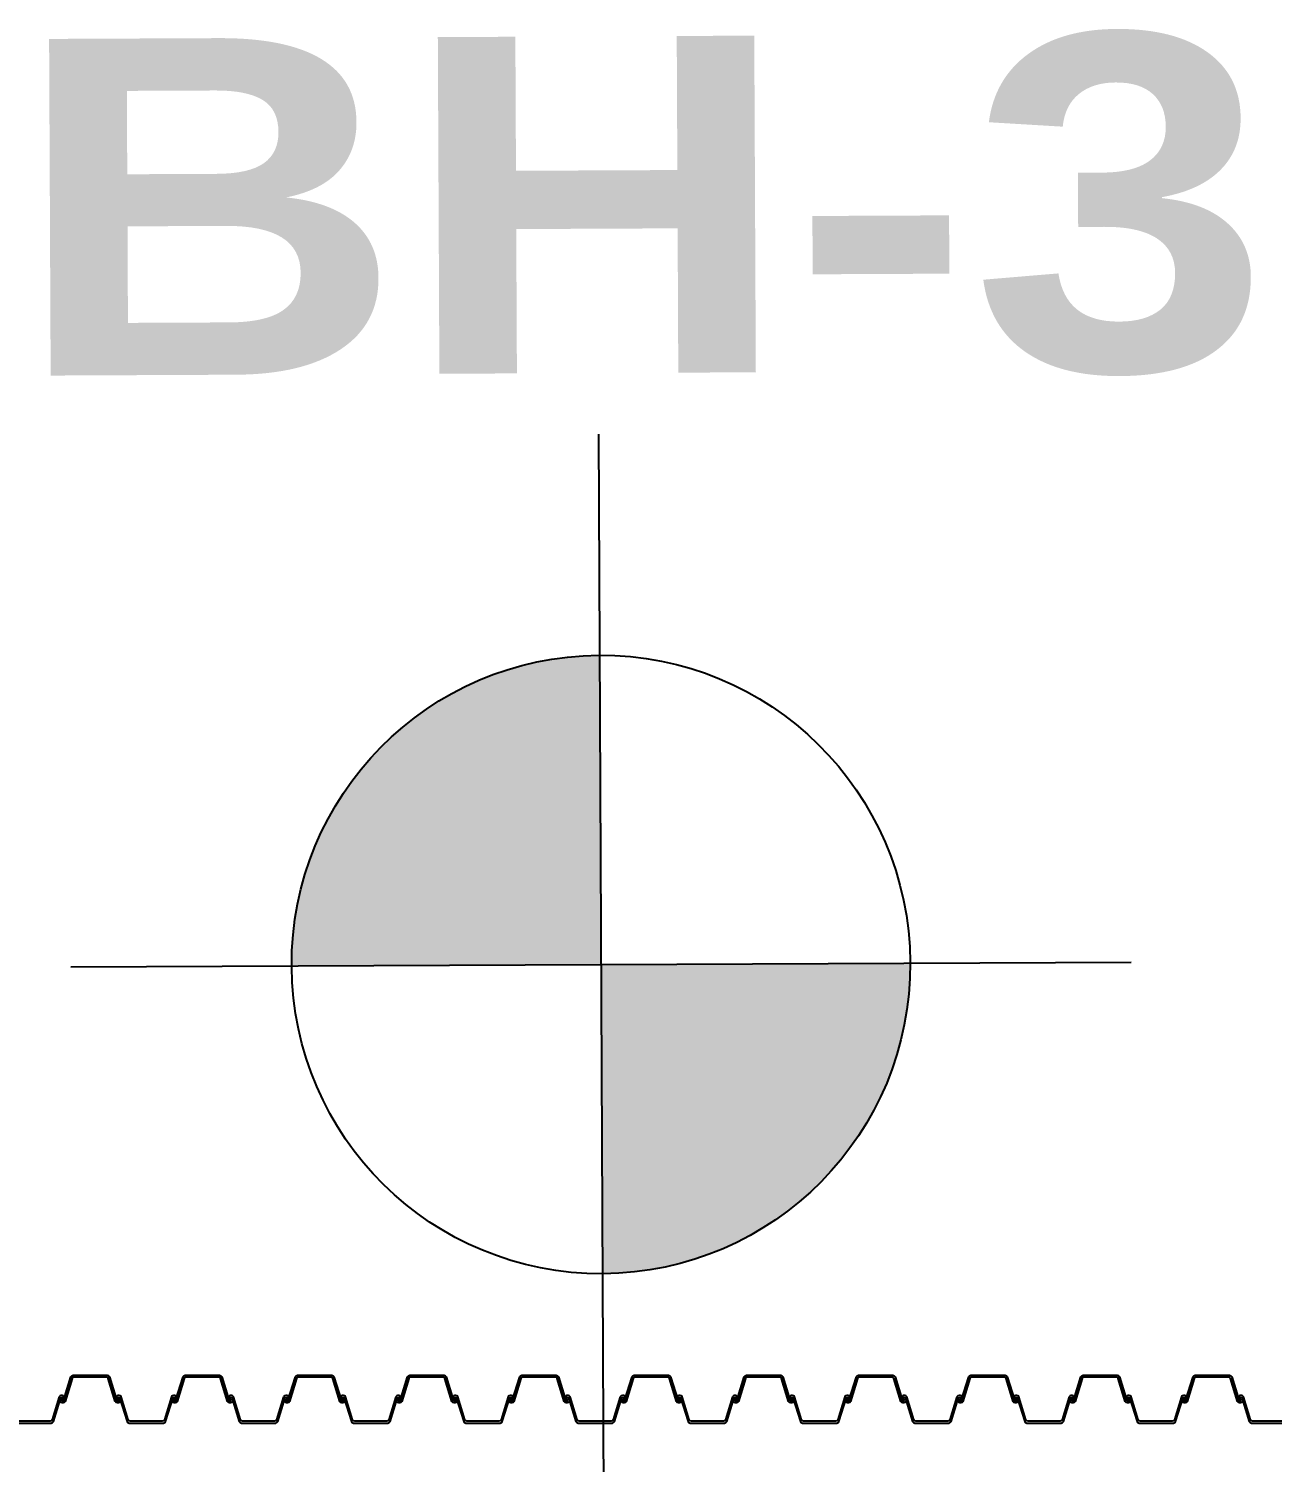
# Model space of a CAD drawing. Header units: millimetres. Extents: x -383953 to 676589, y -101685 to 196247.
# Drawn here: x 75961 to 84827, y 34680 to 44900 of the extents above; entities that cross this region are included whole.
import ezdxf
from ezdxf.enums import TextEntityAlignment as Align

# ---------------------------------------------------------------- set-up
doc = ezdxf.new("R2010")
doc.units = ezdxf.units.MM
doc.layers.get('0').update_dxf_attribs({"lineweight": 20})
for name, color, linetype in [('SHEET Pile', 2, 'Continuous'), ('새 블$0$_A-DIM', 7, 'Continuous'), ('새 블$0$boring point', 2, 'Continuous')]:
    doc.layers.add(name, color=color, linetype=linetype)
doc.styles.add('새 블$0$arial black', font='')
doc.styles.get('새 블$0$arial black').set_extended_font_data('Arial Black')

# ---------------------------------------------------------------- blocks, each defined once
blk = doc.blocks.new('새 블$0$A$C76023817')
at = {"layer": '새 블$0$boring point'}
h = blk.add_hatch(color=3, dxfattribs=at)
edge = h.paths.add_edge_path()
edge.add_line((0, 0), (0, 1378))
edge.add_ellipse((0, 0), major_axis=(-120.5, 1372.7), ratio=1, start_angle=-5.01657, end_angle=84.98343)
edge.add_line((-1378, 0), (0, 0))
h = blk.add_hatch(color=3, dxfattribs=at)
edge = h.paths.add_edge_path()
edge.add_line((0, 0), (0, -1378))
edge.add_ellipse((0, 0), major_axis=(-120.5, 1372.7), ratio=1, start_angle=174.98343, end_angle=264.98343)
edge.add_line((1378, 0), (0, 0))
at = {"layer": '새 블$0$boring point', "color": 3}
for p, q in [((0, 2362.2), (0, -2362.2)), ((-2362.2, 0), (2362.2, 0))]:
    blk.add_line(p, q, dxfattribs=at)
blk.add_ellipse((0, 0), major_axis=(-2.3, 1378), ratio=1, start_param=4.710742435276957, end_param=10.99392774245654, dxfattribs=at)
blk = doc.blocks.new('mbhk')
at = {"layer": '새 블$0$boring point', "color": 3, "xscale": 0.001599999995588582, "yscale": 0.001599999995588582, "zscale": 0.001599999995588582, "rotation": 0.2665113246747969}
blk.add_blockref('새 블$0$A$C76023817', (80.441, -52.071), dxfattribs=at)
at = {"layer": '새 블$0$_A-DIM', "color": 3, "style": '새 블$0$arial black'}
blk.add_text('BH-3', height=2.4, rotation=0.2665, dxfattribs=at).set_placement((80.733, -46.653), align=Align.MIDDLE_CENTER)

msp = doc.modelspace()

# ---------------------------------------------------------------- linework, layer by layer
at = {"layer": 'SHEET Pile'}
for points in [[(76579, 35114.3), (76529, 35277.5, 0.2992329), (76514.1, 35287.2), (76285.9, 35287.2, 0.2992329), (76271, 35277.5), (76220.8, 35114, -0.2992329), (76206.4, 35104.5), (76199, 35104.5, -0.5351003), (76185.2, 35124.9), (76190.9, 35141, -0.2992329), (76193.6, 35142.8), (76201, 35142.8, -0.5393699), (76203.7, 35138.6), (76196.3, 35121.4, 0.5393699), (76199, 35117.2), (76206.4, 35117.2, 0.2992329), (76209.1, 35119), (76262.6, 35290.2, -0.2992329), (76277.5, 35300), (76522.5, 35300, -0.2992329), (76537.4, 35290.2), (76590.9, 35119, 0.2992329), (76593.6, 35117.2), (76601, 35117.2, 0.5393699), (76603.7, 35121.4), (76596.3, 35138.6, -0.5393699), (76599, 35142.8), (76606.4, 35142.8, -0.2992329), (76609.1, 35141), (76614.8, 35124.9, -0.5351003), (76601, 35104.5), (76593.6, 35104.5, -0.2992329), (76579.2, 35114)], [(77379, 35114.3), (77329, 35277.5, 0.2992329), (77314.1, 35287.2), (77085.9, 35287.2, 0.2992329), (77071, 35277.5), (77020.8, 35114, -0.2992329), (77006.4, 35104.5), (76999, 35104.5, -0.5351003), (76985.2, 35124.9), (76990.9, 35141, -0.2992329), (76993.6, 35142.8), (77001, 35142.8, -0.5393699), (77003.7, 35138.6), (76996.3, 35121.4, 0.5393699), (76999, 35117.2), (77006.4, 35117.2, 0.2992329), (77009.1, 35119), (77062.6, 35290.2, -0.2992329), (77077.5, 35300), (77322.5, 35300, -0.2992329), (77337.4, 35290.2), (77390.9, 35119, 0.2992329), (77393.6, 35117.2), (77401, 35117.2, 0.5393699), (77403.7, 35121.4), (77396.3, 35138.6, -0.5393699), (77399, 35142.8), (77406.4, 35142.8, -0.2992329), (77409.1, 35141), (77414.8, 35124.9, -0.5351003), (77401, 35104.5), (77393.6, 35104.5, -0.2992329), (77379.2, 35114)], [(78179, 35114.3), (78129, 35277.5, 0.2992329), (78114.1, 35287.2), (77885.9, 35287.2, 0.2992329), (77871, 35277.5), (77820.8, 35114, -0.2992329), (77806.4, 35104.5), (77799, 35104.5, -0.5351003), (77785.2, 35124.9), (77790.9, 35141, -0.2992329), (77793.6, 35142.8), (77801, 35142.8, -0.5393699), (77803.7, 35138.6), (77796.3, 35121.4, 0.5393699), (77799, 35117.2), (77806.4, 35117.2, 0.2992329), (77809.1, 35119), (77862.6, 35290.2, -0.2992329), (77877.5, 35300), (78122.5, 35300, -0.2992329), (78137.4, 35290.2), (78190.9, 35119, 0.2992329), (78193.6, 35117.2), (78201, 35117.2, 0.5393699), (78203.7, 35121.4), (78196.3, 35138.6, -0.5393699), (78199, 35142.8), (78206.4, 35142.8, -0.2992329), (78209.1, 35141), (78214.8, 35124.9, -0.5351003), (78201, 35104.5), (78193.6, 35104.5, -0.2992329), (78179.2, 35114)], [(78979, 35114.3), (78929, 35277.5, 0.2992329), (78914.1, 35287.2), (78685.9, 35287.2, 0.2992329), (78671, 35277.5), (78620.8, 35114, -0.2992329), (78606.4, 35104.5), (78599, 35104.5, -0.5351003), (78585.2, 35124.9), (78590.9, 35141, -0.2992329), (78593.6, 35142.8), (78601, 35142.8, -0.5393699), (78603.7, 35138.6), (78596.3, 35121.4, 0.5393699), (78599, 35117.2), (78606.4, 35117.2, 0.2992329), (78609.1, 35119), (78662.6, 35290.2, -0.2992329), (78677.5, 35300), (78922.5, 35300, -0.2992329), (78937.4, 35290.2), (78990.9, 35119, 0.2992329), (78993.6, 35117.2), (79001, 35117.2, 0.5393699), (79003.7, 35121.4), (78996.3, 35138.6, -0.5393699), (78999, 35142.8), (79006.4, 35142.8, -0.2992329), (79009.1, 35141), (79014.8, 35124.9, -0.5351003), (79001, 35104.5), (78993.6, 35104.5, -0.2992329), (78979.2, 35114)], [(79779, 35114.3), (79729, 35277.5, 0.2992329), (79714.1, 35287.2), (79485.9, 35287.2, 0.2992329), (79471, 35277.5), (79420.8, 35114, -0.2992329), (79406.4, 35104.5), (79399, 35104.5, -0.5351003), (79385.2, 35124.9), (79390.9, 35141, -0.2992329), (79393.6, 35142.8), (79401, 35142.8, -0.5393699), (79403.7, 35138.6), (79396.3, 35121.4, 0.5393699), (79399, 35117.2), (79406.4, 35117.2, 0.2992329), (79409.1, 35119), (79462.6, 35290.2, -0.2992329), (79477.5, 35300), (79722.5, 35300, -0.2992329), (79737.4, 35290.2), (79790.9, 35119, 0.2992329), (79793.6, 35117.2), (79801, 35117.2, 0.5393699), (79803.7, 35121.4), (79796.3, 35138.6, -0.5393699), (79799, 35142.8), (79806.4, 35142.8, -0.2992329), (79809.1, 35141), (79814.8, 35124.9, -0.5351003), (79801, 35104.5), (79793.6, 35104.5, -0.2992329), (79779.2, 35114)], [(80579, 35114.3), (80529, 35277.5, 0.2992329), (80514.1, 35287.2), (80285.9, 35287.2, 0.2992329), (80271, 35277.5), (80220.8, 35114, -0.2992329), (80206.4, 35104.5), (80199, 35104.5, -0.5351003), (80185.2, 35124.9), (80190.9, 35141, -0.2992329), (80193.6, 35142.8), (80201, 35142.8, -0.5393699), (80203.7, 35138.6), (80196.3, 35121.4, 0.5393699), (80199, 35117.2), (80206.4, 35117.2, 0.2992329), (80209.1, 35119), (80262.6, 35290.2, -0.2992329), (80277.5, 35300), (80522.5, 35300, -0.2992329), (80537.4, 35290.2), (80590.9, 35119, 0.2992329), (80593.6, 35117.2), (80601, 35117.2, 0.5393699), (80603.7, 35121.4), (80596.3, 35138.6, -0.5393699), (80599, 35142.8), (80606.4, 35142.8, -0.2992329), (80609.1, 35141), (80614.8, 35124.9, -0.5351003), (80601, 35104.5), (80593.6, 35104.5, -0.2992329), (80579.2, 35114)], [(81379, 35114.3), (81329, 35277.5, 0.2992329), (81314.1, 35287.2), (81085.9, 35287.2, 0.2992329), (81071, 35277.5), (81020.8, 35114, -0.2992329), (81006.4, 35104.5), (80999, 35104.5, -0.5351003), (80985.2, 35124.9), (80990.9, 35141, -0.2992329), (80993.6, 35142.8), (81001, 35142.8, -0.5393699), (81003.7, 35138.6), (80996.3, 35121.4, 0.5393699), (80999, 35117.2), (81006.4, 35117.2, 0.2992329), (81009.1, 35119), (81062.6, 35290.2, -0.2992329), (81077.5, 35300), (81322.5, 35300, -0.2992329), (81337.4, 35290.2), (81390.9, 35119, 0.2992329), (81393.6, 35117.2), (81401, 35117.2, 0.5393699), (81403.7, 35121.4), (81396.3, 35138.6, -0.5393699), (81399, 35142.8), (81406.4, 35142.8, -0.2992329), (81409.1, 35141), (81414.8, 35124.9, -0.5351003), (81401, 35104.5), (81393.6, 35104.5, -0.2992329), (81379.2, 35114)], [(82179, 35114.3), (82129, 35277.5, 0.2992329), (82114.1, 35287.2), (81885.9, 35287.2, 0.2992329), (81871, 35277.5), (81820.8, 35114, -0.2992329), (81806.4, 35104.5), (81799, 35104.5, -0.5351003), (81785.2, 35124.9), (81790.9, 35141, -0.2992329), (81793.6, 35142.8), (81801, 35142.8, -0.5393699), (81803.7, 35138.6), (81796.3, 35121.4, 0.5393699), (81799, 35117.2), (81806.4, 35117.2, 0.2992329), (81809.1, 35119), (81862.6, 35290.2, -0.2992329), (81877.5, 35300), (82122.5, 35300, -0.2992329), (82137.4, 35290.2), (82190.9, 35119, 0.2992329), (82193.6, 35117.2), (82201, 35117.2, 0.5393699), (82203.7, 35121.4), (82196.3, 35138.6, -0.5393699), (82199, 35142.8), (82206.4, 35142.8, -0.2992329), (82209.1, 35141), (82214.8, 35124.9, -0.5351003), (82201, 35104.5), (82193.6, 35104.5, -0.2992329), (82179.2, 35114)], [(82979, 35114.3), (82929, 35277.5, 0.2992329), (82914.1, 35287.2), (82685.9, 35287.2, 0.2992329), (82671, 35277.5), (82620.8, 35114, -0.2992329), (82606.4, 35104.5), (82599, 35104.5, -0.5351003), (82585.2, 35124.9), (82590.9, 35141, -0.2992329), (82593.6, 35142.8), (82601, 35142.8, -0.5393699), (82603.7, 35138.6), (82596.3, 35121.4, 0.5393699), (82599, 35117.2), (82606.4, 35117.2, 0.2992329), (82609.1, 35119), (82662.6, 35290.2, -0.2992329), (82677.5, 35300), (82922.5, 35300, -0.2992329), (82937.4, 35290.2), (82990.9, 35119, 0.2992329), (82993.6, 35117.2), (83001, 35117.2, 0.5393699), (83003.7, 35121.4), (82996.3, 35138.6, -0.5393699), (82999, 35142.8), (83006.4, 35142.8, -0.2992329), (83009.1, 35141), (83014.8, 35124.9, -0.5351003), (83001, 35104.5), (82993.6, 35104.5, -0.2992329), (82979.2, 35114)], [(83779, 35114.3), (83729, 35277.5, 0.2992329), (83714.1, 35287.2), (83485.9, 35287.2, 0.2992329), (83471, 35277.5), (83420.8, 35114, -0.2992329), (83406.4, 35104.5), (83399, 35104.5, -0.5351003), (83385.2, 35124.9), (83390.9, 35141, -0.2992329), (83393.6, 35142.8), (83401, 35142.8, -0.5393699), (83403.7, 35138.6), (83396.3, 35121.4, 0.5393699), (83399, 35117.2), (83406.4, 35117.2, 0.2992329), (83409.1, 35119), (83462.6, 35290.2, -0.2992329), (83477.5, 35300), (83722.5, 35300, -0.2992329), (83737.4, 35290.2), (83790.9, 35119, 0.2992329), (83793.6, 35117.2), (83801, 35117.2, 0.5393699), (83803.7, 35121.4), (83796.3, 35138.6, -0.5393699), (83799, 35142.8), (83806.4, 35142.8, -0.2992329), (83809.1, 35141), (83814.8, 35124.9, -0.5351003), (83801, 35104.5), (83793.6, 35104.5, -0.2992329), (83779.2, 35114)], [(84579, 35114.3), (84529, 35277.5, 0.2992329), (84514.1, 35287.2), (84285.9, 35287.2, 0.2992329), (84271, 35277.5), (84220.8, 35114, -0.2992329), (84206.4, 35104.5), (84199, 35104.5, -0.5351003), (84185.2, 35124.9), (84190.9, 35141, -0.2992329), (84193.6, 35142.8), (84201, 35142.8, -0.5393699), (84203.7, 35138.6), (84196.3, 35121.4, 0.5393699), (84199, 35117.2), (84206.4, 35117.2, 0.2992329), (84209.1, 35119), (84262.6, 35290.2, -0.2992329), (84277.5, 35300), (84522.5, 35300, -0.2992329), (84537.4, 35290.2), (84590.9, 35119, 0.2992329), (84593.6, 35117.2), (84601, 35117.2, 0.5393699), (84603.7, 35121.4), (84596.3, 35138.6, -0.5393699), (84599, 35142.8), (84606.4, 35142.8, -0.2992329), (84609.1, 35141), (84614.8, 35124.9, -0.5351003), (84601, 35104.5), (84593.6, 35104.5, -0.2992329), (84579.2, 35114)], [(75877.5, 34960), (76122.5, 34960, 0.2992329), (76137.4, 34969.8), (76190.9, 35141, -0.2992329), (76193.6, 35142.8), (76201, 35142.8, -0.5393699), (76203.7, 35138.6), (76196.3, 35121.4, 0.5393699), (76199, 35117.2), (76206.4, 35117.2, 0.2992329), (76209.1, 35119), (76214.8, 35135.1, 0.5351003), (76201, 35155.5), (76193.6, 35155.5, 0.2992329), (76179.2, 35146)], [(76179, 35145.7), (76129, 34982.5, -0.2992329), (76114.1, 34972.8), (75885.9, 34972.8, -0.2992329)], [(76979, 35145.7), (76929, 34982.5, -0.2992329), (76914.1, 34972.8), (76685.9, 34972.8, -0.2992329), (76671, 34982.5), (76620.8, 35146, 0.2992329), (76606.4, 35155.5), (76599, 35155.5, 0.5351003), (76585.2, 35135.1), (76590.9, 35119, 0.2992329), (76593.6, 35117.2), (76601, 35117.2, 0.5393699), (76603.7, 35121.4), (76596.3, 35138.6, -0.5393699), (76599, 35142.8), (76606.4, 35142.8, -0.2992329), (76609.1, 35141), (76662.6, 34969.8, 0.2992329), (76677.5, 34960), (76922.5, 34960, 0.2992329), (76937.4, 34969.8), (76990.9, 35141, -0.2992329), (76993.6, 35142.8), (77001, 35142.8, -0.5393699), (77003.7, 35138.6), (76996.3, 35121.4, 0.5393699), (76999, 35117.2), (77006.4, 35117.2, 0.2992329), (77009.1, 35119), (77014.8, 35135.1, 0.5351003), (77001, 35155.5), (76993.6, 35155.5, 0.2992329), (76979.2, 35146)], [(77779, 35145.7), (77729, 34982.5, -0.2992329), (77714.1, 34972.8), (77485.9, 34972.8, -0.2992329), (77471, 34982.5), (77420.8, 35146, 0.2992329), (77406.4, 35155.5), (77399, 35155.5, 0.5351003), (77385.2, 35135.1), (77390.9, 35119, 0.2992329), (77393.6, 35117.2), (77401, 35117.2, 0.5393699), (77403.7, 35121.4), (77396.3, 35138.6, -0.5393699), (77399, 35142.8), (77406.4, 35142.8, -0.2992329), (77409.1, 35141), (77462.6, 34969.8, 0.2992329), (77477.5, 34960), (77722.5, 34960, 0.2992329), (77737.4, 34969.8), (77790.9, 35141, -0.2992329), (77793.6, 35142.8), (77801, 35142.8, -0.5393699), (77803.7, 35138.6), (77796.3, 35121.4, 0.5393699), (77799, 35117.2), (77806.4, 35117.2, 0.2992329), (77809.1, 35119), (77814.8, 35135.1, 0.5351003), (77801, 35155.5), (77793.6, 35155.5, 0.2992329), (77779.2, 35146)], [(78579, 35145.7), (78529, 34982.5, -0.2992329), (78514.1, 34972.8), (78285.9, 34972.8, -0.2992329), (78271, 34982.5), (78220.8, 35146, 0.2992329), (78206.4, 35155.5), (78199, 35155.5, 0.5351003), (78185.2, 35135.1), (78190.9, 35119, 0.2992329), (78193.6, 35117.2), (78201, 35117.2, 0.5393699), (78203.7, 35121.4), (78196.3, 35138.6, -0.5393699), (78199, 35142.8), (78206.4, 35142.8, -0.2992329), (78209.1, 35141), (78262.6, 34969.8, 0.2992329), (78277.5, 34960), (78522.5, 34960, 0.2992329), (78537.4, 34969.8), (78590.9, 35141, -0.2992329), (78593.6, 35142.8), (78601, 35142.8, -0.5393699), (78603.7, 35138.6), (78596.3, 35121.4, 0.5393699), (78599, 35117.2), (78606.4, 35117.2, 0.2992329), (78609.1, 35119), (78614.8, 35135.1, 0.5351003), (78601, 35155.5), (78593.6, 35155.5, 0.2992329), (78579.2, 35146)], [(79379, 35145.7), (79329, 34982.5, -0.2992329), (79314.1, 34972.8), (79085.9, 34972.8, -0.2992329), (79071, 34982.5), (79020.8, 35146, 0.2992329), (79006.4, 35155.5), (78999, 35155.5, 0.5351003), (78985.2, 35135.1), (78990.9, 35119, 0.2992329), (78993.6, 35117.2), (79001, 35117.2, 0.5393699), (79003.7, 35121.4), (78996.3, 35138.6, -0.5393699), (78999, 35142.8), (79006.4, 35142.8, -0.2992329), (79009.1, 35141), (79062.6, 34969.8, 0.2992329), (79077.5, 34960), (79322.5, 34960, 0.2992329), (79337.4, 34969.8), (79390.9, 35141, -0.2992329), (79393.6, 35142.8), (79401, 35142.8, -0.5393699), (79403.7, 35138.6), (79396.3, 35121.4, 0.5393699), (79399, 35117.2), (79406.4, 35117.2, 0.2992329), (79409.1, 35119), (79414.8, 35135.1, 0.5351003), (79401, 35155.5), (79393.6, 35155.5, 0.2992329), (79379.2, 35146)], [(80179, 35145.7), (80129, 34982.5, -0.2992329), (80114.1, 34972.8), (79885.9, 34972.8, -0.2992329), (79871, 34982.5), (79820.8, 35146, 0.2992329), (79806.4, 35155.5), (79799, 35155.5, 0.5351003), (79785.2, 35135.1), (79790.9, 35119, 0.2992329), (79793.6, 35117.2), (79801, 35117.2, 0.5393699), (79803.7, 35121.4), (79796.3, 35138.6, -0.5393699), (79799, 35142.8), (79806.4, 35142.8, -0.2992329), (79809.1, 35141), (79862.6, 34969.8, 0.2992329), (79877.5, 34960), (80122.5, 34960, 0.2992329), (80137.4, 34969.8), (80190.9, 35141, -0.2992329), (80193.6, 35142.8), (80201, 35142.8, -0.5393699), (80203.7, 35138.6), (80196.3, 35121.4, 0.5393699), (80199, 35117.2), (80206.4, 35117.2, 0.2992329), (80209.1, 35119), (80214.8, 35135.1, 0.5351003), (80201, 35155.5), (80193.6, 35155.5, 0.2992329), (80179.2, 35146)], [(80979, 35145.7), (80929, 34982.5, -0.2992329), (80914.1, 34972.8), (80685.9, 34972.8, -0.2992329), (80671, 34982.5), (80620.8, 35146, 0.2992329), (80606.4, 35155.5), (80599, 35155.5, 0.5351003), (80585.2, 35135.1), (80590.9, 35119, 0.2992329), (80593.6, 35117.2), (80601, 35117.2, 0.5393699), (80603.7, 35121.4), (80596.3, 35138.6, -0.5393699), (80599, 35142.8), (80606.4, 35142.8, -0.2992329), (80609.1, 35141), (80662.6, 34969.8, 0.2992329), (80677.5, 34960), (80922.5, 34960, 0.2992329), (80937.4, 34969.8), (80990.9, 35141, -0.2992329), (80993.6, 35142.8), (81001, 35142.8, -0.5393699), (81003.7, 35138.6), (80996.3, 35121.4, 0.5393699), (80999, 35117.2), (81006.4, 35117.2, 0.2992329), (81009.1, 35119), (81014.8, 35135.1, 0.5351003), (81001, 35155.5), (80993.6, 35155.5, 0.2992329), (80979.2, 35146)], [(81779, 35145.7), (81729, 34982.5, -0.2992329), (81714.1, 34972.8), (81485.9, 34972.8, -0.2992329), (81471, 34982.5), (81420.8, 35146, 0.2992329), (81406.4, 35155.5), (81399, 35155.5, 0.5351003), (81385.2, 35135.1), (81390.9, 35119, 0.2992329), (81393.6, 35117.2), (81401, 35117.2, 0.5393699), (81403.7, 35121.4), (81396.3, 35138.6, -0.5393699), (81399, 35142.8), (81406.4, 35142.8, -0.2992329), (81409.1, 35141), (81462.6, 34969.8, 0.2992329), (81477.5, 34960), (81722.5, 34960, 0.2992329), (81737.4, 34969.8), (81790.9, 35141, -0.2992329), (81793.6, 35142.8), (81801, 35142.8, -0.5393699), (81803.7, 35138.6), (81796.3, 35121.4, 0.5393699), (81799, 35117.2), (81806.4, 35117.2, 0.2992329), (81809.1, 35119), (81814.8, 35135.1, 0.5351003), (81801, 35155.5), (81793.6, 35155.5, 0.2992329), (81779.2, 35146)], [(82579, 35145.7), (82529, 34982.5, -0.2992329), (82514.1, 34972.8), (82285.9, 34972.8, -0.2992329), (82271, 34982.5), (82220.8, 35146, 0.2992329), (82206.4, 35155.5), (82199, 35155.5, 0.5351003), (82185.2, 35135.1), (82190.9, 35119, 0.2992329), (82193.6, 35117.2), (82201, 35117.2, 0.5393699), (82203.7, 35121.4), (82196.3, 35138.6, -0.5393699), (82199, 35142.8), (82206.4, 35142.8, -0.2992329), (82209.1, 35141), (82262.6, 34969.8, 0.2992329), (82277.5, 34960), (82522.5, 34960, 0.2992329), (82537.4, 34969.8), (82590.9, 35141, -0.2992329), (82593.6, 35142.8), (82601, 35142.8, -0.5393699), (82603.7, 35138.6), (82596.3, 35121.4, 0.5393699), (82599, 35117.2), (82606.4, 35117.2, 0.2992329), (82609.1, 35119), (82614.8, 35135.1, 0.5351003), (82601, 35155.5), (82593.6, 35155.5, 0.2992329), (82579.2, 35146)], [(83379, 35145.7), (83329, 34982.5, -0.2992329), (83314.1, 34972.8), (83085.9, 34972.8, -0.2992329), (83071, 34982.5), (83020.8, 35146, 0.2992329), (83006.4, 35155.5), (82999, 35155.5, 0.5351003), (82985.2, 35135.1), (82990.9, 35119, 0.2992329), (82993.6, 35117.2), (83001, 35117.2, 0.5393699), (83003.7, 35121.4), (82996.3, 35138.6, -0.5393699), (82999, 35142.8), (83006.4, 35142.8, -0.2992329), (83009.1, 35141), (83062.6, 34969.8, 0.2992329), (83077.5, 34960), (83322.5, 34960, 0.2992329), (83337.4, 34969.8), (83390.9, 35141, -0.2992329), (83393.6, 35142.8), (83401, 35142.8, -0.5393699), (83403.7, 35138.6), (83396.3, 35121.4, 0.5393699), (83399, 35117.2), (83406.4, 35117.2, 0.2992329), (83409.1, 35119), (83414.8, 35135.1, 0.5351003), (83401, 35155.5), (83393.6, 35155.5, 0.2992329), (83379.2, 35146)], [(84179, 35145.7), (84129, 34982.5, -0.2992329), (84114.1, 34972.8), (83885.9, 34972.8, -0.2992329), (83871, 34982.5), (83820.8, 35146, 0.2992329), (83806.4, 35155.5), (83799, 35155.5, 0.5351003), (83785.2, 35135.1), (83790.9, 35119, 0.2992329), (83793.6, 35117.2), (83801, 35117.2, 0.5393699), (83803.7, 35121.4), (83796.3, 35138.6, -0.5393699), (83799, 35142.8), (83806.4, 35142.8, -0.2992329), (83809.1, 35141), (83862.6, 34969.8, 0.2992329), (83877.5, 34960), (84122.5, 34960, 0.2992329), (84137.4, 34969.8), (84190.9, 35141, -0.2992329), (84193.6, 35142.8), (84201, 35142.8, -0.5393699), (84203.7, 35138.6), (84196.3, 35121.4, 0.5393699), (84199, 35117.2), (84206.4, 35117.2, 0.2992329), (84209.1, 35119), (84214.8, 35135.1, 0.5351003), (84201, 35155.5), (84193.6, 35155.5, 0.2992329), (84179.2, 35146)], [(84914.1, 34972.8), (84685.9, 34972.8, -0.2992329), (84671, 34982.5), (84620.8, 35146, 0.2992329), (84606.4, 35155.5), (84599, 35155.5, 0.5351003), (84585.2, 35135.1), (84590.9, 35119, 0.2992329), (84593.6, 35117.2), (84601, 35117.2, 0.5393699), (84603.7, 35121.4), (84596.3, 35138.6, -0.5393699), (84599, 35142.8), (84606.4, 35142.8, -0.2992329), (84609.1, 35141), (84662.6, 34969.8, 0.2992329), (84677.5, 34960), (84922.5, 34960, 0.2992329)]]:
    msp.add_lwpolyline(points, format="xyb", dxfattribs=at)

# ---------------------------------------------------------------- block references
at = {"xscale": 1000, "yscale": 1000, "zscale": 1000}
msp.add_blockref('mbhk', (-400, 90300), dxfattribs=at)

doc.saveas('drawing.dxf')
